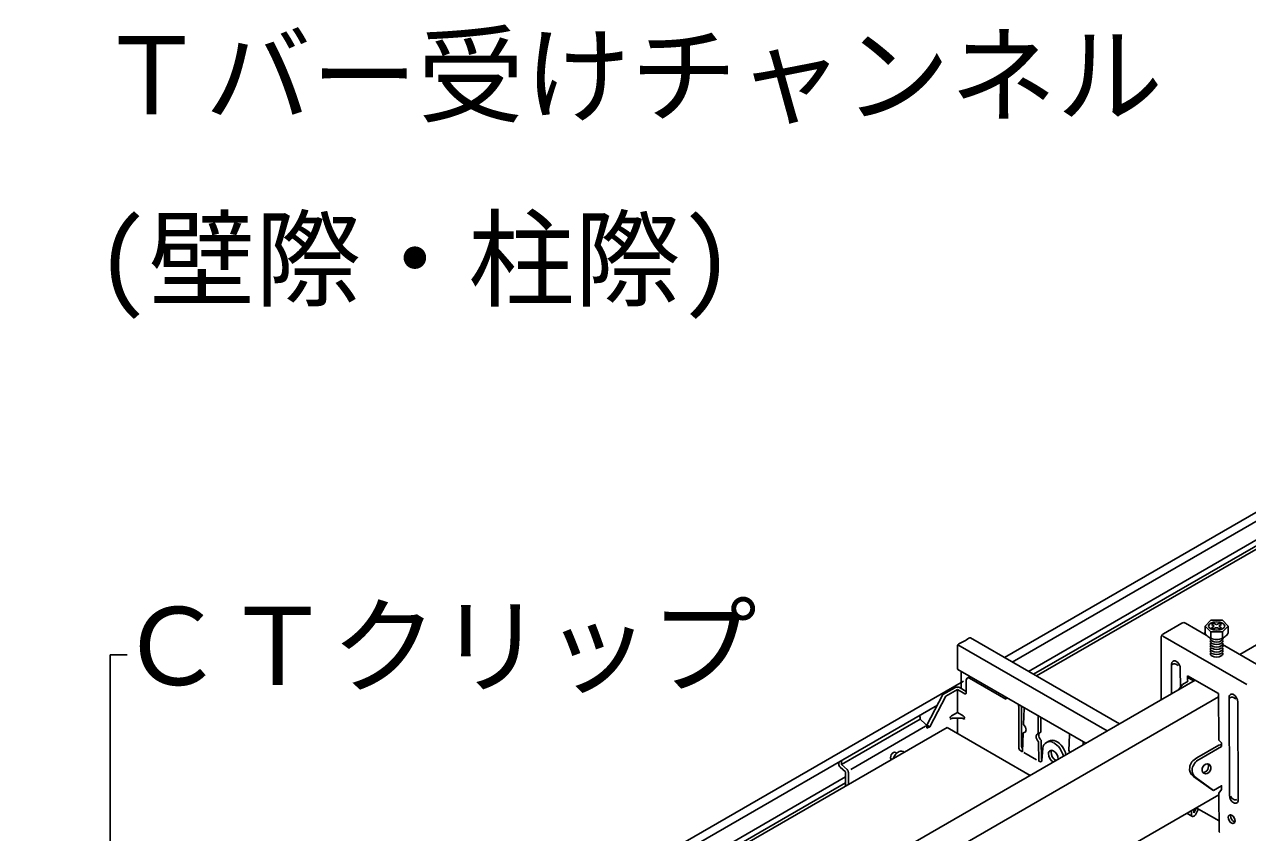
# Model space of a CAD drawing. Units: millimetres, scale not verified. Extents: x -446 to 404, y -405 to 200.
# Drawn here: x -421.85 to -404.64, y 155.5 to 166.87 of the extents above; entities that cross this region are included whole.
import ezdxf
from ezdxf.enums import TextEntityAlignment as Align

# ---------------------------------------------------------------- set-up
doc = ezdxf.new("R2010")
doc.units = ezdxf.units.MM
doc.header["$LTSCALE"] = 2
for name, color, linetype in [('2-C_0', 134, 'Continuous'), ('3-4_○Lﾊﾞｰ(回り縁)', 134, 'Continuous'), ('3-6_○TLｸﾛｽｼﾞｮｲﾝﾄ', 134, 'Continuous'), ('3-A_○ｱｲｿﾒ図', 134, 'Continuous')]:
    doc.layers.add(name, color=color, linetype=linetype)
doc.styles.add('ＭＳ ゴシック', font='')
doc.styles.get('ＭＳ ゴシック').set_extended_font_data('MS Gothic')

msp = doc.modelspace()

# ---------------------------------------------------------------- linework, layer by layer
at = {"layer": '2-C_0'}
msp.add_line((-407.703, 156.304), (-408.869, 156.978), dxfattribs=at)
at = {"layer": '3-4_○Lﾊﾞｰ(回り縁)'}
for p, q in [((-408.063, 157.963), (-393.076, 166.616)), ((-407.953, 157.899), (-393.444, 166.276)), ((-407.724, 157.767), (-394.735, 165.267)), ((-407.653, 157.726), (-394.735, 165.185)), ((-421.849, 150.003), (-408.638, 157.631)), ((-421.849, 149.877), (-409.007, 157.291)), ((-421.628, 149.74), (-410.297, 156.282)), ((-421.556, 149.699), (-410.297, 156.2))]:
    msp.add_line(p, q, dxfattribs=at)
at = {"layer": '3-6_○TLｸﾛｽｼﾞｮｲﾝﾄ'}
for p, q in [((-408.928, 157.441), (-409.154, 157.012)), ((-408.763, 157.536), (-408.928, 157.441)), ((-408.726, 157.513), (-408.889, 157.418)), ((-408.621, 157.452), (-408.726, 157.513)), ((-408.726, 157.188), (-408.726, 157.513)), ((-408.602, 157.486), (-408.688, 157.536)), ((-408.889, 157.418), (-409.115, 156.989)), ((-409.251, 157.093), (-410.356, 156.455)), ((-408.726, 157.188), (-408.808, 157.14)), ((-408.798, 157.107), (-408.726, 157.107)), ((-408.726, 157.188), (-408.643, 157.14)), ((-408.726, 156.895), (-408.726, 157.107)), ((-408.653, 157.107), (-408.726, 157.107)), ((-410.226, 156.388), (-409.173, 156.996)), ((-409.154, 157.012), (-409.16, 157.008)), ((-409.115, 156.989), (-409.154, 157.012)), ((-409.115, 156.989), (-409.153, 156.967)), ((-409.153, 156.982), (-409.153, 156.967)), ((-409.597, 156.624), (-409.578, 156.614)), ((-410.395, 156.463), (-410.395, 156.49)), ((-410.297, 156.352), (-410.376, 156.42)), ((-410.356, 156.455), (-410.356, 156.478)), ((-410.277, 156.386), (-410.356, 156.455)), ((-409.653, 156.527), (-409.652, 156.526)), ((-410.297, 156.153), (-410.297, 156.352)), ((-410.258, 156.176), (-410.258, 156.344))]:
    msp.add_line(p, q, dxfattribs=at)
msp.add_lwpolyline([(-409.172, 157.024), (-409.251, 157.093), (-409.251, 157.116)], dxfattribs=at)
for centre, radius, start, end in [((-408.726, 157.471), 0.0753, 60, 120), ((-408.615, 157.464), 0.013, 240, 0), ((-409.283, 157.116), 0.0326, 0, 54.5015), ((-408.789, 157.107), 0.0382, 120, 180), ((-408.798, 157.068), 0.0382, 90, 140.447), ((-408.653, 157.068), 0.0382, 39.553, 90), ((-408.662, 157.107), 0.0382, 0, 60), ((-409.209, 156.982), 0.0565, 0, 48.755), ((-409.582, 156.551), 0.0845, 120, 180), ((-409.451, 156.475), 0.188, 120, 159.8115), ((-409.611, 156.6), 0.0282, 60, 120), ((-409.514, 156.584), 0.0626, 47.726, 120), ((-410.339, 156.463), 0.0565, 180, 228.755), ((-410.258, 156.478), 0.0978, 156.3986, 180), ((-409.639, 156.551), 0.0282, 180, 240), ((-410.315, 156.344), 0.0565, 0, 48.755)]:
    msp.add_arc(centre, radius, start, end, dxfattribs=at)
at = {"layer": '3-A_○ｱｲｿﾒ図'}
for p, q in [((-407.613, 157.703), (-393.307, 165.963)), ((-404.754, 158.006), (-391.672, 165.559)), ((-404.916, 158.405), (-404.998, 158.486)), ((-405.826, 158.297), (-405.566, 158.447)), ((-405.225, 158.278), (-405.517, 158.447)), ((-405.242, 158.405), (-405.242, 158.325)), ((-405.161, 158.323), (-405.242, 158.405)), ((-405.161, 158.323), (-404.996, 158.323)), ((-405.161, 158.323), (-405.161, 158.233)), ((-405.12, 158.446), (-405.151, 158.428)), ((-405.121, 158.411), (-405.151, 158.428)), ((-405.121, 158.399), (-405.151, 158.381)), ((-405.12, 158.364), (-405.151, 158.381)), ((-405.094, 158.431), (-405.12, 158.446)), ((-405.094, 158.379), (-405.12, 158.364)), ((-405.039, 158.446), (-405.065, 158.431)), ((-405.039, 158.364), (-405.065, 158.379)), ((-405.008, 158.428), (-405.039, 158.446)), ((-405.008, 158.381), (-405.039, 158.364)), ((-405.008, 158.428), (-405.038, 158.411)), ((-405.008, 158.381), (-405.038, 158.399)), ((-404.916, 158.405), (-404.996, 158.323)), ((-404.996, 158.323), (-404.996, 158.233)), ((-404.916, 158.405), (-404.916, 158.325)), ((-408.725, 158.123), (-408.725, 157.808)), ((-406.618, 156.93), (-408.718, 158.143)), ((-406.446, 157.029), (-408.539, 158.238)), ((-405.86, 158.238), (-405.857, 157.37)), ((-404.655, 157.582), (-405.836, 158.264)), ((-404.305, 157.747), (-404.995, 158.145)), ((-406.919, 156.756), (-408.718, 157.795)), ((-405.712, 157.874), (-405.711, 157.454)), ((-405.589, 157.804), (-405.588, 157.543)), ((-420.317, 149.021), (-405.379, 157.645)), ((-408.671, 157.526), (-408.671, 157.768)), ((-408.602, 157.644), (-408.602, 157.464)), ((-408.545, 157.695), (-408.586, 157.671)), ((-405.477, 157.631), (-405.557, 157.585)), ((-405.406, 157.63), (-405.52, 157.564)), ((-405.051, 157.456), (-405.486, 157.707)), ((-405.416, 157.643), (-405.486, 157.683)), ((-405.557, 157.585), (-405.612, 157.511)), ((-405.051, 157.456), (-405.048, 156.798)), ((-419.946, 148.807), (-405.05, 157.407)), ((-419.946, 148.807), (-405.05, 157.407)), ((-407.862, 157.274), (-407.862, 156.703)), ((-407.825, 157.269), (-407.825, 156.724)), ((-404.903, 157.406), (-404.899, 156.024)), ((-404.78, 157.335), (-404.775, 155.953)), ((-407.794, 157.018), (-407.786, 157.246)), ((-407.587, 156.892), (-407.591, 157.133)), ((-407.55, 156.914), (-407.553, 157.112)), ((-421.516, 149.676), (-408.869, 156.978)), ((-407.807, 156.636), (-407.798, 156.902)), ((-407.58, 156.505), (-407.585, 156.778)), ((-407.543, 156.526), (-407.548, 156.8)), ((-407.437, 156.787), (-407.474, 156.766)), ((-407.158, 156.651), (-407.15, 156.879)), ((-406.955, 156.736), (-406.956, 156.766)), ((-405.011, 156.761), (-405.048, 156.798)), ((-405.011, 156.708), (-405.011, 156.761)), ((-407.832, 156.65), (-407.807, 156.636)), ((-407.611, 156.522), (-407.789, 156.625)), ((-407.536, 156.515), (-407.523, 156.688)), ((-405.048, 156.729), (-405.359, 156.55)), ((-405.011, 156.708), (-405.322, 156.528)), ((-407.58, 156.505), (-407.567, 156.497)), ((-407.535, 156.521), (-407.543, 156.526)), ((-405.161, 156.113), (-405.402, 156.288)), ((-405.124, 156.091), (-405.365, 156.267)), ((-405.161, 156.113), (-405.124, 156.091)), ((-405.009, 156.105), (-405.046, 156.053)), ((-405.046, 156.053), (-405.044, 155.518)), ((-419.858, 147.48), (-405.046, 156.032)), ((-405.046, 156.023), (-405.054, 156.028)), ((-405.425, 155.729), (-405.498, 155.771)), ((-405.434, 155.808), (-405.434, 155.747)), ((-405.4, 155.775), (-405.363, 155.847)), ((-405.4, 155.828), (-405.4, 155.775)), ((-405.371, 155.759), (-405.335, 155.831)), ((-405.044, 155.663), (-405.365, 155.848))]:
    msp.add_line(p, q, dxfattribs=at)
for points in [[(-405.242, 158.405), (-405.161, 158.486), (-404.998, 158.486)], [(-420.642, 150.301), (-420.642, 157.998), (-420.402, 157.998)], [(-408.038, 157.391), (-408.046, 157.377), (-408.556, 157.671)], [(-405.477, 157.631), (-405.486, 157.637), (-405.486, 157.707)], [(-405.124, 156.091), (-405.009, 156.158), (-405.009, 156.105)]]:
    msp.add_lwpolyline(points, dxfattribs=at)
for centre, radius, start, end in [((-405.792, 158.238), 0.0672, 119.5636, 180.4364), ((-405.542, 158.404), 0.0492, 60, 120), ((-405.173, 158.324), 0.0696, 178.6357, 235.6636), ((-405.124, 158.405), 0.0071, 300, 60), ((-405.079, 158.455), 0.0283, 240, 300), ((-405.079, 158.354), 0.0283, 60, 120), ((-405.035, 158.405), 0.0071, 120, 240), ((-404.986, 158.324), 0.0696, 304.3363, 1.3643), ((-408.69, 158.123), 0.0343, 112.0257, 180), ((-408.922, 158.695), 0.582, 292.0257, 308.0648), ((-408.55, 158.22), 0.0206, 60, 128.0648), ((-405.073, 158.422), 0.209, 228.2277, 244.591), ((-405.124, 158.236), 0.0443, 180, 240), ((-405.124, 158.201), 0.0443, 180, 240), ((-405.124, 158.165), 0.0443, 180, 240), ((-405.124, 158.13), 0.0443, 180, 240), ((-405.079, 158.41), 0.194, 244.94, 295.06), ((-405.079, 158.313), 0.133, 240, 300), ((-405.079, 158.277), 0.133, 240, 300), ((-405.079, 158.242), 0.133, 240, 300), ((-405.035, 158.236), 0.0443, 300, 0), ((-405.035, 158.201), 0.0443, 300, 0), ((-405.035, 158.165), 0.0443, 300, 0), ((-405.035, 158.13), 0.0443, 300, 0), ((-405.086, 158.422), 0.209, 295.409, 311.7723), ((-405.124, 158.094), 0.0443, 180, 240), ((-405.124, 158.059), 0.0443, 180, 240), ((-405.124, 158.024), 0.0443, 180, 240), ((-405.079, 158.207), 0.133, 240, 300), ((-405.079, 158.171), 0.133, 240, 300), ((-405.079, 158.136), 0.133, 240, 300), ((-405.079, 158.1), 0.133, 240, 300), ((-405.035, 158.094), 0.0443, 300, 0), ((-405.035, 158.059), 0.0443, 300, 0), ((-405.035, 158.024), 0.0443, 300, 0), ((-408.707, 157.808), 0.0172, 180, 240), ((-405.671, 157.874), 0.0409, 60.2, 180.2), ((-405.671, 157.834), 0.0409, 60.2, 142.2123), ((-405.712, 157.803), 0.123, 0.2, 60.2), ((-405.712, 157.763), 0.123, 40.7567, 60.2), ((-408.571, 157.644), 0.0307, 60, 180), ((-405.421, 157.634), 0.0106, 300, 60), ((-404.862, 157.406), 0.0409, 60.2, 180.2), ((-404.903, 157.335), 0.123, 0.2, 60.2), ((-407.924, 157.274), 0.0614, 0, 16.8728), ((-404.862, 157.366), 0.0409, 60.2, 142.2123), ((-404.903, 157.295), 0.123, 41.1688, 60.2), ((-407.798, 156.939), 0.0368, 269.9233, 0), ((-407.871, 156.939), 0.111, 0, 45.3555), ((-407.58, 156.856), 0.0368, 100.4303, 180), ((-407.506, 156.856), 0.111, 180, 224.8479), ((-407.47, 156.877), 0.111, 180, 224.8479), ((-407.543, 156.877), 0.0368, 100.4303, 180), ((-407.425, 156.681), 0.0982, 60, 175.6965), ((-407.388, 156.702), 0.0982, 60, 120), ((-407.523, 156.511), 0.295, 12.3181, 60), ((-407.486, 156.532), 0.295, 12.3181, 60), ((-407.801, 156.703), 0.0614, 180, 240), ((-407.764, 156.724), 0.0614, 180, 227.5187), ((-407.399, 156.611), 0.046, 60, 180), ((-407.307, 156.611), 0.138, 180, 239.4989), ((-407.362, 156.632), 0.046, 147.5085, 180), ((-407.27, 156.632), 0.138, 180, 239.4989), ((-407.445, 156.531), 0.138, 0.5011, 60), ((-407.236, 156.573), 0.111, 30.334, 45.3555), ((-407.556, 156.515), 0.0205, 240, 0), ((-404.776, 156.024), 0.123, 180.2, 240.2), ((-404.776, 156.07), 0.123, 207.9738, 240.2), ((-404.817, 155.999), 0.0409, 240.2, 302.0295), ((-404.816, 155.953), 0.0409, 240.2, 0.2), ((-405.411, 155.747), 0.0227, 179.724, 300.676), ((-405.433, 155.786), 0.0672, 299.7636, 336.226), ((-404.883, 155.716), 0.0327, 60.2, 180.2), ((-404.818, 155.716), 0.0982, 180.2, 240.2), ((-404.849, 155.735), 0.0327, 157.1276, 180.2), ((-404.784, 155.736), 0.0982, 180.2, 240.2), ((-404.916, 155.659), 0.0982, 0.2, 60.2), ((-404.851, 155.659), 0.0327, 240.2, 0.2), ((-404.817, 155.679), 0.0327, 240.2, 263.2724), ((-405.023, 155.518), 0.0213, 180.2, 240.2)]:
    msp.add_arc(centre, radius, start, end, dxfattribs=at)
for centre, major_axis, ratio in [((-405.079, 158.405), (0.115, 0), 0.5), ((-405.222, 156.397), (0.037, 0.0642), 0.789869)]:
    msp.add_ellipse(centre, major_axis=major_axis, ratio=ratio, dxfattribs=at)
for centre, major_axis, ratio, start_param, end_param in [((-405.018, 156.711), (0.0552, 0), 0.3849, 1.439244, 2.135888), ((-405.256, 156.417), (-0.199, -0.053), 0.789869, 5.031583, 6.849582), ((-405.22, 156.396), (-0.199, -0.053), 0.789869, 5.031583, 6.849582), ((-405.255, 156.416), (0.037, 0.0642), 0.789869, 3.474721, 5.950057)]:
    msp.add_ellipse(centre, major_axis=major_axis, ratio=ratio, start_param=start_param, end_param=end_param, dxfattribs=at)

# ---------------------------------------------------------------- texts
at = {"layer": '3-A_○ｱｲｿﾒ図', "style": 'ＭＳ ゴシック'}
for s, p in [('Ｔバー受けチャンネル', (-420.81, 165.278)), ('(壁際・柱際)', (-420.848, 162.691)), ('ＣＴクリップ', (-420.532, 157.246))]:
    msp.add_text(s, height=1.098, dxfattribs=at).set_placement(p, align=Align.BOTTOM_LEFT)

doc.saveas('drawing.dxf')
